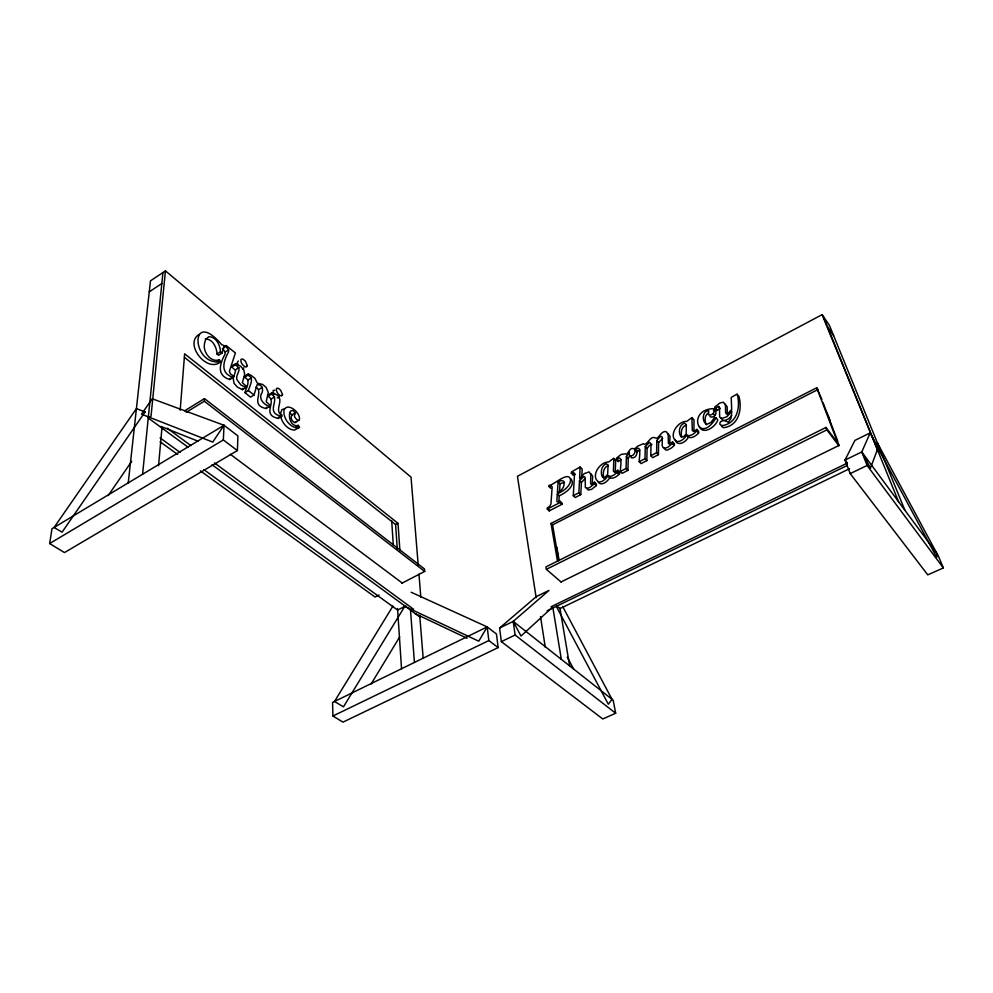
<?xml version="1.0" encoding="UTF-8"?>
<svg xmlns="http://www.w3.org/2000/svg" width="993" height="993" viewBox="0 0 993 993"><rect width="100%" height="100%" fill="white"/><g stroke="black" fill="none" stroke-linecap="round" stroke-linejoin="round"><path stroke-width="1.49" d="M714.799 408.533L718.572 406.447L720.297 408.495L716.524 410.581L714.799 408.533L714.799 407.018L719.776 403.071L723.376 402.202L725.449 404.747L725.61 412.877L726.404 413.771L727.943 413.423L731.717 409.364L731.183 397.423L736.918 394.196L738.941 396.381C742.392 409.29 738.904 425.898 723.5 427.685L721.65 426.394A3.116 2.234 -38.9 0 1 721.588 425.476M669.779 443.896L669.977 436.262L668.103 433.693M691.898 417.631L692.295 430.565L693.797 431.396L696.887 429.398L696.875 430.937C694.306 433.345 690.296 437.205 686.647 435.108C684.624 438.434 681.322 441.55 677.226 441.637C667.395 436.759 677.598 420.771 686.697 421.404L691.898 417.631L693.97 419.754L693.921 431.446M688.571 437.032L686.647 435.108C689.713 440.482 695.832 436.15 698.638 432.948L698.65 431.409L696.887 429.398M639.951 449.903L636.985 451.84L635.148 449.916C642.322 443.027 638.971 458.94 639.231 461.683L641.068 463.607L646.84 460.628L645.016 458.704L645.264 446.515L649.559 442.319L650.986 444.057L650.8 455.725L652.624 457.661L658.433 454.67L658.607 442.481L662.728 438.372M658.433 454.67L656.621 452.721L656.795 440.52L660.097 436.734L661.561 436.423L662.269 437.305L662.207 445.596L663.001 447.582L665.707 448.066L667.644 447.322L672.571 443.424L672.596 441.885L670.536 443.449L668.401 443.672L668.19 434.289L666.315 431.719C661.338 429.932 658.496 439.75 655.814 438.099C649.819 434.586 647.386 446.838 643.253 443.71L637.692 446.18L635.222 448.402L635.148 449.916M646.84 460.628L647.088 448.451L649.124 445.745L651.991 444.281M664.205 448.488L665.943 450.077L667.519 450.028L671.789 447.731L674.359 445.398L674.396 443.859L672.596 441.885M621.184 459.647L618.242 461.559L616.392 459.66C623.53 452.833 620.042 468.746 620.352 471.414L622.214 473.313L627.924 470.372L628.209 458.468L629.475 456.284M627.924 470.372L626.062 468.473L626.372 456.557L629.376 452.336L629.401 455.824C632.814 457.128 636.563 452.349 634.453 449.258L633.584 448.625C629.301 446.763 627.874 456.048 625.441 453.851L621.246 454.36L616.467 458.145L616.392 459.66M615.201 472.085L615.722 460.417L613.587 458.406L608.572 462.043C599.772 461.584 590.016 476.801 598.891 482.039C602.863 482.015 605.978 478.887 607.952 475.734C611.353 477.918 615.25 474.058 617.671 471.799L617.745 470.26L619.607 472.159L619.533 473.686C616.839 476.826 610.98 480.922 608.088 475.659M237.389 450.561L237.923 435.915L224.033 425.277L152.177 398.752L141.515 414.193L212.738 442.084L224.033 425.277L223.338 439.961L237.389 450.561L64.471 552.58L49.65 543.543L51.971 528.735L224.033 425.277M636.985 451.84L637.047 450.325M613.873 458.518L613.413 471.327L614.779 472.184L617.745 470.26M618.242 461.559L618.316 460.044M575.406 474.344L573.234 475.039L571.335 473.202L573.507 472.494L574.55 473.413L573.284 495.681L575.208 497.505L580.756 494.651L581.414 482.486L585.026 478.589M580.756 494.651L578.845 492.813L579.515 480.649L583.934 476.429L585.125 477.36L585.374 487.65L587.893 488.196L589.73 487.489L594.484 483.715L594.584 482.213L596.47 484.063L596.371 485.565L591.629 489.338L588.315 490.058L586.751 488.432M581.687 477.645L582.183 469.019L580.073 467.033L571.422 471.973L571.335 473.202M186.237 412.318L204.322 401.222L204.484 398.615L424.483 568.952L424.694 571.434L401.892 583.201M558.786 502.272L559.22 495.792L557.296 493.98C562.857 491.175 569.423 487.402 570.59 480.711C569.982 468.969 552.629 486.173 549.017 485.329L548.93 486.533L550.854 488.345M559.543 491.287L560.052 483.752L558.128 481.94L561.219 480.538L563.478 481.084C565.7 485.875 561.815 490.815 557.408 492.491L558.128 481.94M548.93 486.533L551.276 485.9L552.17 486.831L550.941 504.022L549.75 506.269L547.366 507.857L547.28 509.099L549.228 510.886L561.976 504.32L562.063 503.079L560.126 501.279L557.632 502.036L556.85 501.366L557.296 493.98M561.976 504.32L560.04 502.52L560.126 501.279M573.234 475.039L573.321 473.81M549.228 510.886L549.315 509.645M180.18 410.233L184.624 353.806L397.994 523.299L399.943 550.867M158.532 465.717L162.008 427.313M280.361 414.118L281.888 409.625L284.519 408.855M418.19 564.893L411.028 477.149L165.446 270.866L151.023 416.315L148.255 418.028L188.298 447.371M142.582 474.257L162.939 272.541M128.246 482.871L150.477 280.845L165.446 270.866M279.132 396.617L278.896 397.61L277.184 397.895M243.881 367.782L242.838 369.185M281.689 416.365L282.049 415.099C271.859 410.308 288.926 396.704 271.635 392.967L268.222 395.028L267.837 396.269C277.941 401.098 260.662 414.776 278.251 418.413L281.689 416.365C264.15 412.703 281.329 399.062 271.25 394.209L267.837 396.269M278.251 418.413L278.623 417.134M254.009 395.028L257.075 384.8C262.785 383.956 264.001 390.894 260.998 394.569C259.26 400.142 264.721 405.032 269.599 406.472L269.984 405.194L266.186 401.743L268.271 392.446L266.087 387.332L262.586 384.428L257.41 383.236L254.853 378.283L250.807 375.18L248.188 374.026L244.737 376.148L244.315 377.377C251.626 379.636 246.028 388.226 244.936 392.657L250.521 397.138L254.009 395.028L248.411 390.534C249.516 386.091 255.052 377.526 247.766 375.267L244.315 377.377M256.02 387.109C264.411 392.297 249.355 405.082 266.149 408.533L266.534 407.267M271.25 394.209L271.635 392.967M222.01 353.086L224.381 345.862L221.526 344.497C189.725 307.036 190.904 366.119 220.694 361.775L219.379 359.776C211.236 362.755 203.801 353.136 204.285 345.539A36.418 17.44 56.5 0 1 206.06 339.072L208.741 336.751C216.151 336.528 220.285 345.365 220.483 351.832L222.01 353.086L218.534 355.258L216.995 354.017C216.822 347.55 212.676 338.712 205.253 338.973M245.867 387.531L246.289 386.265L242.342 382.69L244.688 374.386L243.806 369.868L240.74 366.355L235.676 363.624L232.213 365.772L231.766 367L235.639 370.563L233.218 378.743L234.112 383.422L237.277 387.009L242.379 389.653L245.867 387.531L240.778 384.874L236.806 379.425L236.706 376.595L239.003 370.389L238.829 367.671L235.229 364.853L231.766 367M247.766 375.267L248.188 374.026M242.379 389.653L242.801 388.4M223.624 349.896L225.138 352.056L225.113 354.042C219.59 363.885 216.437 375.565 229.768 379.549L233.268 377.402L233.715 376.136L230.475 373.939L229.371 371.357L235.403 352.962L226.218 345.576L223.909 347.016M229.768 379.549L230.215 378.296M235.229 364.853L235.676 363.624M222.395 348.729L226.218 345.576M861.763 451.939L870.203 432.898L878.135 447.657L870.476 468.137L861.763 451.939L845.043 460.069L850.207 473.611L927.76 574.86L943.35 567.946L937.889 554.876L861.763 451.939L867.112 465.469L943.35 567.946M716.077 417.805C698.662 446.366 686.424 409.588 713.297 408.644L714.166 409.91C714.985 412.902 711.385 415.906 708.592 414.851L708.679 410.705C702.485 410.829 701.703 420.672 705.886 423.85L707.438 424.098L711.05 422.397L714.501 417.581L716.077 417.805L717.815 419.853C716.027 426.407 703.652 435.443 699.295 426.866M847.215 464.103L845.043 460.069L854.911 440.396L870.203 432.898M411.164 592.25L487.191 626.918L478.75 641.205L404.449 606.202M370.985 684.189L399.658 636.972M404.66 606.537L343.479 706.842L334.48 701.505L392.93 606.065M709.958 416.39L710.33 416.886C713.123 417.941 716.723 414.95 715.891 411.958L713.421 410.221M296.224 421.727L294.909 422.584C290.105 420.895 289.608 414.031 295.467 413.138L292.898 410.457L290.726 410.928C287.238 416.092 291.185 427.71 298.334 425.376L299.464 427.338L294.573 430.106C287.349 429.832 281.875 422.509 280.473 415.856M688.422 437.106C686.448 441.699 677.499 447.272 675.277 440.048M609.975 477.534C607.828 481.009 602.217 486.446 598.307 482.424M108.175 495.594L131.697 461.323M295.467 413.138L294.313 415.62L295.008 417.544L296.919 419.754L299.141 420.449C301.946 413.845 287.709 401.259 283.961 410.196C283.005 418.289 289.807 427.499 297.987 428.107L299.464 427.338M731.866 415.608L728.601 418.773L724.753 420.66M552.729 606.984L520.99 636.041L513.22 621.395L548.98 590.413L536.319 596.619L499.603 628.01L501.353 641.627L602.763 718.982L615.672 713.247L613.19 700.239L513.22 621.395L499.603 628.01M594.584 482.213L591.654 484.112L590.587 483.876L590.773 474.493L589.134 471.874L584.232 473.636L579.627 478.676L580.073 467.033M673.49 444.641L674.396 443.859M619.607 472.159L617.596 473.673M708.282 413.125C704.36 415.434 704.447 421.193 706.395 424.781M149.273 291.843L161.834 283.514M216.995 354.017L220.483 351.832M225.138 352.056L228.601 349.896L225.845 346.569M217.045 361.241L219.379 359.776M220.694 361.775C207.016 373.728 183.568 343.441 199.171 334.405M235.378 369.806L238.829 367.671M231.381 377.576L233.715 376.136M184.661 410.792L204.484 398.615M247.816 380.083L251.266 377.985M244.936 392.657L248.411 390.534M258.9 389.455L262.338 387.382M271.263 398.925L274.676 396.877M266.149 408.533L269.599 406.472M49.65 543.543L223.338 439.961M294.909 422.584L298.297 420.585M296.063 426.717L298.334 425.376M397.299 549.079L395.611 524.577L397.994 523.299M904.908 510.278L829.416 325.332L822.08 314.669L517.452 476.305L536.158 597.699M560.052 483.752L564.483 482.3M238.345 360.993L237.277 362.383L238.171 365.374M559.22 495.792C565.091 493.322 576.511 485.503 570.764 478.626M379.078 594.968L375.056 597.041L200.325 470.843M547.28 509.099L560.04 502.52M573.284 495.681L578.845 492.813M620.352 471.414L626.062 468.473M639.231 461.683L645.016 458.704M650.8 455.725L656.621 452.721M557.445 560.958L551.016 523.448L816.755 387.754L821.894 399.608M551.016 523.448L552.58 524.863L818.046 389.504M405.876 605.867L397.61 610.074L203.826 469.615M838.961 444.653L825.965 427.449L545.951 566.891L546.361 569.337L561.306 582.183M546.361 569.337L826.871 429.857L838.948 445.82M561.045 581.96L838.762 445.572L816.755 387.754M487.191 626.918L332.581 702.423L332.916 716.003L342.97 722.134L498.163 647.597L496.45 634.006L487.191 626.918L488.854 640.559L498.163 647.597M551.016 606.797L847.352 463.086M547.118 610.832L847.141 465.531M332.916 716.003L488.854 640.559M849.561 468.708L559.978 608.61L556.502 605.705M501.353 641.627L515.094 635.011L615.672 713.247M850.207 473.611L867.112 465.469M686.188 425.178C681.359 426.469 680.701 432.725 681.645 436.833M608.237 465.655C603.148 467.206 602.577 474.157 603.93 478.465M274.838 390.224L273.1 390.497L273.758 394.42M615.722 460.417L613.587 458.406M160.878 426.431L198.128 441.227M233.268 377.402C219.987 373.38 223.065 361.737 228.576 351.882L228.601 349.896M725.089 404.263L727.161 406.807L727.335 414.937M415.186 613.699L467.07 638.251M723.189 420.66L721.179 418.065M591.021 473.735L592.66 476.355L592.225 485.056M289.509 412.467L292.079 415.136M718.572 406.447L719.478 408.508L719.664 416.986L721.464 418.612L726.876 416.712L731.866 411.164L730.885 418.624L728.874 421.516L728.105 422.137L723.947 420.225L720.93 421.466A3.116 2.234 -38.9 0 0 719.913 424.346L721.774 425.649C737.178 423.837 740.691 407.229 737.24 394.295M160.096 441.786L177.697 454.496M160.072 437.888L180.068 452.386M212.08 464.786L419.853 616.951M167.209 428.206L190.855 445.584M214.5 462.961L413.634 609.292M230.388 454.298L402.215 583.028M204.322 401.222L424.694 571.434M184.45 357.368L395.611 524.577M579.515 480.649L581.414 482.486M594.484 483.715L596.371 485.565M607.952 475.734L609.839 477.608M617.671 471.799L619.533 473.686M626.372 456.557L628.209 458.468M645.264 446.515L647.088 448.451M656.795 440.52L658.607 442.481M672.571 443.424L674.359 445.398M696.875 430.937L698.638 432.948M713.259 413.46L714.985 415.508M845.043 460.069L846.917 462.527M877.837 450.661L822.08 314.669M827.467 326.685L833.586 335.547M562.646 606.45L612.023 699.308L608.337 704.248L556.204 606.202M567.276 657.13L573.768 669.344M636.277 451.182C638.4 454.273 634.651 459.051 631.238 457.736L630.865 455.986M823.309 316.457L898.578 501.726M827.157 412.927L829.9 420.126M822.998 402.5L826.846 412.616M827.951 415.508L837.856 441.513M825.965 427.449L826.871 429.857M556.812 547.044L558.823 558.711M552.58 524.863L558.786 560.859M559.915 607.977L569.647 665.893M552.828 607.368L561.33 659.327M540.515 616.603L545.256 647.175M513.22 621.395L515.094 635.011M418.947 574.128L420.833 597.227M419.716 615.238L423.167 658.334M410.506 609.975L414.416 662.455M391.676 520.531L393.315 545.231M397.535 608.535L401.544 668.748M716.524 409.066L716.524 410.581M686.312 424.582L686.25 433.767L683.581 436.759L681.086 436.945C678.082 432.936 679.038 424.781 684.413 423.179L686.312 424.582M608.088 465.208L607.642 474.381L605.035 477.31L602.701 477.434C600.12 473.289 601.15 465.444 606.375 463.768L608.088 465.208M937.007 553.672L936.771 557.396L876.509 445.398L877.44 442.977L937.007 553.672M282.521 394.581L281.59 396.008C278.437 395.462 275.781 391.59 276.488 388.449L278.226 388.189L280.609 390.15L282.521 394.581M247.319 365.672L246.276 367.062C243.062 366.454 240.145 362.532 241.001 359.267L242.875 359.069L245.383 361.142L247.319 365.672M145.077 411.971L62.087 532.161L54.056 527.482L136.426 408.607L145.077 411.971"/></g></svg>
